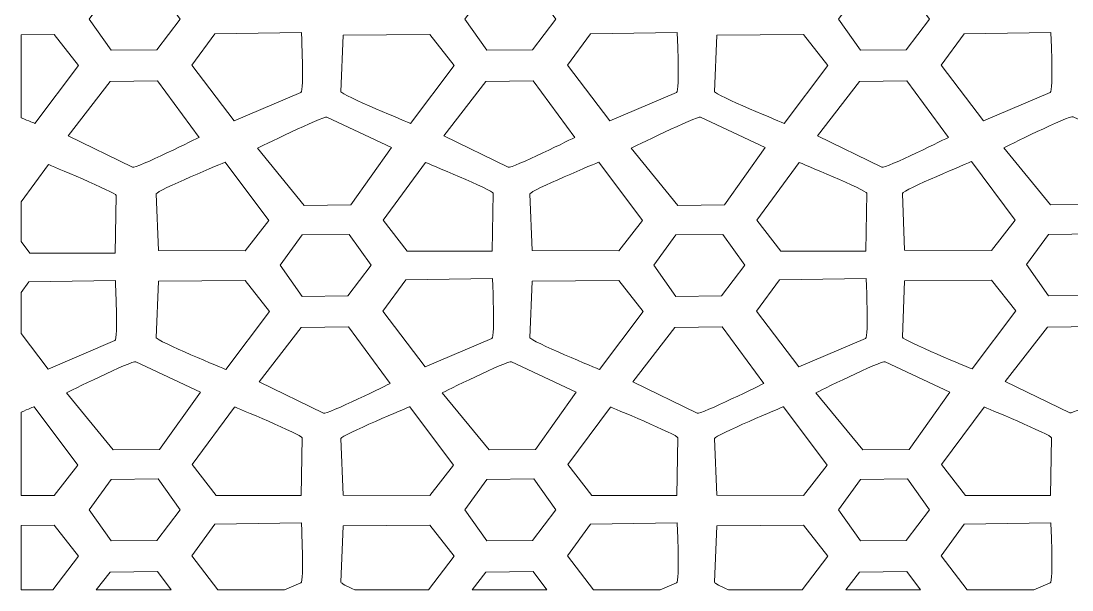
# Model space of a CAD drawing. Header units: millimetres. Extents: x -1200 to 1200, y -590 to 590.
# Drawn here: x -1200 to -108, y -590 to 1 of the extents above; entities that cross this region are included whole.
import ezdxf

# ---------------------------------------------------------------- set-up
doc = ezdxf.new("R2010")
doc.units = ezdxf.units.MM
doc.header["$MEASUREMENT"] = 0
doc.layers.add('Layer 1', color=7, linetype='Continuous')

msp = doc.modelspace()

# ---------------------------------------------------------------- linework, layer by layer
at = {"layer": 'Layer 1', "color": 250, "lineweight": 20}
for points, knots in [([(-1106.3923, -29.1985), (-1106.3923, -29.1985), (-1129.376, 3.2287), (-1129.376, 3.2287), (-1129.376, 3.2287), (-1106.3923, 34.6266), (-1106.3923, 34.6266), (-1106.3923, 34.6266), (-1057.7208, 35.1413), (-1057.7208, 35.1413), (-1057.7208, 35.1413), (-1034.7371, 3.2287), (-1034.7371, 3.2287), (-1034.7371, 3.2287), (-1059.0728, -28.6838), (-1059.0728, -28.6838), (-1059.0728, -28.6838), (-1106.3923, -29.1985), (-1106.3923, -29.1985)], [0, 0, 0, 0, 0.166666667, 0.166666667, 0.166666667, 0.333333333, 0.333333333, 0.333333333, 0.5, 0.5, 0.5, 0.666666667, 0.666666667, 0.666666667, 0.833333333, 0.833333333, 0.833333333, 1, 1, 1, 1]), ([(-716.068, -29.1985), (-716.068, -29.1985), (-739.0518, 3.2287), (-739.0518, 3.2287), (-739.0518, 3.2287), (-716.068, 34.6266), (-716.068, 34.6266), (-716.068, 34.6266), (-667.3966, 35.1413), (-667.3966, 35.1413), (-667.3966, 35.1413), (-644.4128, 3.2287), (-644.4128, 3.2287), (-644.4128, 3.2287), (-668.7485, -28.6838), (-668.7485, -28.6838), (-668.7485, -28.6838), (-716.068, -29.1985), (-716.068, -29.1985)], [0, 0, 0, 0, 0.166666667, 0.166666667, 0.166666667, 0.333333333, 0.333333333, 0.333333333, 0.5, 0.5, 0.5, 0.666666667, 0.666666667, 0.666666667, 0.833333333, 0.833333333, 0.833333333, 1, 1, 1, 1]), ([(-327.9243, -29.1985), (-327.9243, -29.1985), (-350.908, 3.2287), (-350.908, 3.2287), (-350.908, 3.2287), (-327.9243, 34.6266), (-327.9243, 34.6266), (-327.9243, 34.6266), (-279.2528, 35.1413), (-279.2528, 35.1413), (-279.2528, 35.1413), (-256.2691, 3.2287), (-256.2691, 3.2287), (-256.2691, 3.2287), (-280.6048, -28.6838), (-280.6048, -28.6838), (-280.6048, -28.6838), (-327.9243, -29.1985), (-327.9243, -29.1985)], [0, 0, 0, 0, 0.166666667, 0.166666667, 0.166666667, 0.333333333, 0.333333333, 0.333333333, 0.5, 0.5, 0.5, 0.666666667, 0.666666667, 0.666666667, 0.833333333, 0.833333333, 0.833333333, 1, 1, 1, 1]), ([(-909.3769, -72.9042), (-909.3769, -72.9042), (-978.588, -102.5645), (-978.588, -102.5645), (-978.588, -102.5645), (-1022.7481, -44.6301), (-1022.7481, -44.6301), (-1022.7481, -44.6301), (-998.838, -11.9577), (-998.838, -11.9577), (-998.838, -11.9577), (-908.7486, -10.5742), (-908.7486, -10.5742), (-908.7486, -10.5742), (-905.8205, -71.3791), (-909.3769, -72.9042)], [0, 0, 0, 0, 0.2, 0.2, 0.2, 0.4, 0.4, 0.4, 0.6, 0.6, 0.6, 0.8, 0.8, 0.8, 1, 1, 1, 1]), ([(-519.0525, -72.9042), (-519.0525, -72.9042), (-588.2637, -102.5645), (-588.2637, -102.5645), (-588.2637, -102.5645), (-632.4238, -44.6301), (-632.4238, -44.6301), (-632.4238, -44.6301), (-608.5137, -11.9577), (-608.5137, -11.9577), (-608.5137, -11.9577), (-518.4242, -10.5742), (-518.4242, -10.5742), (-518.4242, -10.5742), (-515.4962, -71.3791), (-519.0525, -72.9042)], [0, 0, 0, 0, 0.2, 0.2, 0.2, 0.4, 0.4, 0.4, 0.6, 0.6, 0.6, 0.8, 0.8, 0.8, 1, 1, 1, 1]), ([(-130.9089, -72.9042), (-130.9089, -72.9042), (-200.12, -102.5645), (-200.12, -102.5645), (-200.12, -102.5645), (-244.2801, -44.6301), (-244.2801, -44.6301), (-244.2801, -44.6301), (-220.37, -11.9577), (-220.37, -11.9577), (-220.37, -11.9577), (-130.2806, -10.5742), (-130.2806, -10.5742), (-130.2806, -10.5742), (-127.3525, -71.3791), (-130.9089, -72.9042)], [0, 0, 0, 0, 0.2, 0.2, 0.2, 0.4, 0.4, 0.4, 0.6, 0.6, 0.6, 0.8, 0.8, 0.8, 1, 1, 1, 1]), ([(-1200.05, -99.2275), (-1200.05, -99.2275), (-1200.05, -13.0916), (-1200.05, -13.0916), (-1200.05, -13.0916), (-1165.5876, -12.8419), (-1165.5876, -12.8419), (-1165.5876, -12.8419), (-1140.2754, -44.9324), (-1140.2754, -44.9324), (-1140.2754, -44.9324), (-1185.8006, -105.1862), (-1185.8006, -105.1862), (-1185.8006, -105.1862), (-1191.6663, -102.7642), (-1200.05, -99.2275)], [0, 0, 0, 0, 0.2, 0.2, 0.2, 0.4, 0.4, 0.4, 0.6, 0.6, 0.6, 0.8, 0.8, 0.8, 1, 1, 1, 1]), ([(-867.6656, -72.2061), (-867.6656, -72.2061), (-865.4541, -13.4964), (-865.4541, -13.4964), (-865.4541, -13.4964), (-775.2633, -12.8419), (-775.2633, -12.8419), (-775.2633, -12.8419), (-749.9511, -44.9324), (-749.9511, -44.9324), (-749.9511, -44.9324), (-795.4763, -105.1862), (-795.4763, -105.1862), (-795.4763, -105.1862), (-867.7813, -75.3144), (-867.6656, -72.2061)], [0, 0, 0, 0, 0.2, 0.2, 0.2, 0.4, 0.4, 0.4, 0.6, 0.6, 0.6, 0.8, 0.8, 0.8, 1, 1, 1, 1]), ([(-479.5219, -72.2061), (-479.5219, -72.2061), (-477.3103, -13.4964), (-477.3103, -13.4964), (-477.3103, -13.4964), (-387.1196, -12.8419), (-387.1196, -12.8419), (-387.1196, -12.8419), (-361.8074, -44.9324), (-361.8074, -44.9324), (-361.8074, -44.9324), (-407.3326, -105.1862), (-407.3326, -105.1862), (-407.3326, -105.1862), (-479.6376, -75.3144), (-479.5219, -72.2061)], [0, 0, 0, 0, 0.2, 0.2, 0.2, 0.4, 0.4, 0.4, 0.6, 0.6, 0.6, 0.8, 0.8, 0.8, 1, 1, 1, 1]), ([(-1084.3099, -150.6948), (-1084.3099, -150.6948), (-1151.2165, -118.1141), (-1151.2165, -118.1141), (-1151.2165, -118.1141), (-1107.5071, -61.7238), (-1107.5071, -61.7238), (-1107.5071, -61.7238), (-1058.3945, -60.8987), (-1058.3945, -60.8987), (-1058.3945, -60.8987), (-1015.1345, -119.7699), (-1015.1345, -119.7699), (-1015.1345, -119.7699), (-1080.8691, -152.3697), (-1084.3099, -150.6948)], [0, 0, 0, 0, 0.2, 0.2, 0.2, 0.4, 0.4, 0.4, 0.6, 0.6, 0.6, 0.8, 0.8, 0.8, 1, 1, 1, 1]), ([(-693.9856, -150.6948), (-693.9856, -150.6948), (-760.8921, -118.1141), (-760.8921, -118.1141), (-760.8921, -118.1141), (-717.1828, -61.7238), (-717.1828, -61.7238), (-717.1828, -61.7238), (-668.0701, -60.8987), (-668.0701, -60.8987), (-668.0701, -60.8987), (-624.8102, -119.7699), (-624.8102, -119.7699), (-624.8102, -119.7699), (-690.5448, -152.3697), (-693.9856, -150.6948)], [0, 0, 0, 0, 0.2, 0.2, 0.2, 0.4, 0.4, 0.4, 0.6, 0.6, 0.6, 0.8, 0.8, 0.8, 1, 1, 1, 1]), ([(-305.8419, -150.6948), (-305.8419, -150.6948), (-372.7485, -118.1141), (-372.7485, -118.1141), (-372.7485, -118.1141), (-329.0391, -61.7238), (-329.0391, -61.7238), (-329.0391, -61.7238), (-279.9265, -60.8987), (-279.9265, -60.8987), (-279.9265, -60.8987), (-236.6665, -119.7699), (-236.6665, -119.7699), (-236.6665, -119.7699), (-302.4011, -152.3697), (-305.8419, -150.6948)], [0, 0, 0, 0, 0.2, 0.2, 0.2, 0.4, 0.4, 0.4, 0.6, 0.6, 0.6, 0.8, 0.8, 0.8, 1, 1, 1, 1]), ([(-882.4028, -98.7445), (-882.4028, -98.7445), (-815.2482, -130.2658), (-815.2482, -130.2658), (-815.2482, -130.2658), (-857.5949, -189.8715), (-857.5949, -189.8715), (-857.5949, -189.8715), (-905.7871, -190.379), (-905.7871, -190.379), (-905.7871, -190.379), (-954.4537, -131.0384), (-954.4537, -131.0384), (-954.4537, -131.0384), (-885.8793, -97.1141), (-882.4028, -98.7445)], [0, 0, 0, 0, 0.2, 0.2, 0.2, 0.4, 0.4, 0.4, 0.6, 0.6, 0.6, 0.8, 0.8, 0.8, 1, 1, 1, 1]), ([(-494.259, -98.7445), (-494.259, -98.7445), (-427.1045, -130.2658), (-427.1045, -130.2658), (-427.1045, -130.2658), (-469.4511, -189.8715), (-469.4511, -189.8715), (-469.4511, -189.8715), (-517.6433, -190.379), (-517.6433, -190.379), (-517.6433, -190.379), (-566.31, -131.0384), (-566.31, -131.0384), (-566.31, -131.0384), (-497.7355, -97.1141), (-494.259, -98.7445)], [0, 0, 0, 0, 0.2, 0.2, 0.2, 0.4, 0.4, 0.4, 0.6, 0.6, 0.6, 0.8, 0.8, 0.8, 1, 1, 1, 1]), ([(-107.1991, -98.2044), (-107.1991, -98.2044), (-40.0445, -129.7257), (-40.0445, -129.7257), (-40.0445, -129.7257), (-82.3912, -189.3314), (-82.3912, -189.3314), (-82.3912, -189.3314), (-130.5834, -189.8388), (-130.5834, -189.8388), (-130.5834, -189.8388), (-179.25, -130.4982), (-179.25, -130.4982), (-179.25, -130.4982), (-110.6756, -96.574), (-107.1991, -98.2044)], [0, 0, 0, 0, 0.2, 0.2, 0.2, 0.4, 0.4, 0.4, 0.6, 0.6, 0.6, 0.8, 0.8, 0.8, 1, 1, 1, 1]), ([(-1200.05, -228.0188), (-1200.05, -228.0188), (-1200.05, -186.8331), (-1200.05, -186.8331), (-1200.05, -186.8331), (-1171.408, -148.0458), (-1171.408, -148.0458), (-1171.408, -148.0458), (-1101.1358, -176.9872), (-1101.1978, -180.0955), (-1101.1978, -180.0955), (-1102.4222, -240.1124), (-1102.4222, -240.1124), (-1102.4222, -240.1124), (-1190.7376, -240.1205), (-1190.7376, -240.1205), (-1190.7376, -240.1205), (-1200.05, -228.0188), (-1200.05, -228.0188)], [0, 0, 0, 0, 0.166666667, 0.166666667, 0.166666667, 0.333333333, 0.333333333, 0.333333333, 0.5, 0.5, 0.5, 0.666666667, 0.666666667, 0.666666667, 0.833333333, 0.833333333, 0.833333333, 1, 1, 1, 1]), ([(-1059.5569, -178.3907), (-1059.5569, -178.3907), (-1057.3453, -237.3799), (-1057.3453, -237.3799), (-1057.3453, -237.3799), (-967.1546, -237.7548), (-967.1546, -237.7548), (-967.1546, -237.7548), (-942.5184, -206.1791), (-942.5184, -206.1791), (-942.5184, -206.1791), (-988.0435, -145.4106), (-988.0435, -145.4106), (-988.0435, -145.4106), (-1059.6725, -175.2833), (-1059.5569, -178.3907)], [0, 0, 0, 0, 0.2, 0.2, 0.2, 0.4, 0.4, 0.4, 0.6, 0.6, 0.6, 0.8, 0.8, 0.8, 1, 1, 1, 1]), ([(-709.5239, -177.806), (-709.5239, -177.806), (-710.7483, -237.823), (-710.7483, -237.823), (-710.7483, -237.823), (-799.0637, -237.8311), (-799.0637, -237.8311), (-799.0637, -237.8311), (-823.8966, -205.5609), (-823.8966, -205.5609), (-823.8966, -205.5609), (-779.7341, -145.7564), (-779.7341, -145.7564), (-779.7341, -145.7564), (-709.4619, -174.6977), (-709.5239, -177.806)], [0, 0, 0, 0, 0.2, 0.2, 0.2, 0.4, 0.4, 0.4, 0.6, 0.6, 0.6, 0.8, 0.8, 0.8, 1, 1, 1, 1]), ([(-671.4132, -178.3907), (-671.4132, -178.3907), (-669.2016, -237.3799), (-669.2016, -237.3799), (-669.2016, -237.3799), (-579.0108, -237.7548), (-579.0108, -237.7548), (-579.0108, -237.7548), (-554.3746, -206.1791), (-554.3746, -206.1791), (-554.3746, -206.1791), (-599.8999, -145.4106), (-599.8999, -145.4106), (-599.8999, -145.4106), (-671.5288, -175.2833), (-671.4132, -178.3907)], [0, 0, 0, 0, 0.2, 0.2, 0.2, 0.4, 0.4, 0.4, 0.6, 0.6, 0.6, 0.8, 0.8, 0.8, 1, 1, 1, 1]), ([(-321.3802, -177.806), (-321.3802, -177.806), (-322.6046, -237.823), (-322.6046, -237.823), (-322.6046, -237.823), (-410.92, -237.8311), (-410.92, -237.8311), (-410.92, -237.8311), (-435.7529, -205.5609), (-435.7529, -205.5609), (-435.7529, -205.5609), (-391.5904, -145.7564), (-391.5904, -145.7564), (-391.5904, -145.7564), (-321.3182, -174.6977), (-321.3802, -177.806)], [0, 0, 0, 0, 0.2, 0.2, 0.2, 0.4, 0.4, 0.4, 0.6, 0.6, 0.6, 0.8, 0.8, 0.8, 1, 1, 1, 1]), ([(-284.3532, -177.8505), (-284.3532, -177.8505), (-282.1416, -236.8398), (-282.1416, -236.8398), (-282.1416, -236.8398), (-191.9509, -237.2147), (-191.9509, -237.2147), (-191.9509, -237.2147), (-167.3147, -205.6389), (-167.3147, -205.6389), (-167.3147, -205.6389), (-212.8399, -144.8704), (-212.8399, -144.8704), (-212.8399, -144.8704), (-284.4688, -174.7432), (-284.3532, -177.8505)], [0, 0, 0, 0, 0.2, 0.2, 0.2, 0.4, 0.4, 0.4, 0.6, 0.6, 0.6, 0.8, 0.8, 0.8, 1, 1, 1, 1]), ([(-907.9593, -284.8929), (-907.9593, -284.8929), (-930.9431, -252.4657), (-930.9431, -252.4657), (-930.9431, -252.4657), (-907.9593, -221.0678), (-907.9593, -221.0678), (-907.9593, -221.0678), (-859.2878, -220.5531), (-859.2878, -220.5531), (-859.2878, -220.5531), (-836.3041, -252.4657), (-836.3041, -252.4657), (-836.3041, -252.4657), (-860.6398, -284.3782), (-860.6398, -284.3782), (-860.6398, -284.3782), (-907.9593, -284.8929), (-907.9593, -284.8929)], [0, 0, 0, 0, 0.166666667, 0.166666667, 0.166666667, 0.333333333, 0.333333333, 0.333333333, 0.5, 0.5, 0.5, 0.666666667, 0.666666667, 0.666666667, 0.833333333, 0.833333333, 0.833333333, 1, 1, 1, 1]), ([(-519.8156, -284.8929), (-519.8156, -284.8929), (-542.7994, -252.4657), (-542.7994, -252.4657), (-542.7994, -252.4657), (-519.8156, -221.0678), (-519.8156, -221.0678), (-519.8156, -221.0678), (-471.1441, -220.5531), (-471.1441, -220.5531), (-471.1441, -220.5531), (-448.1604, -252.4657), (-448.1604, -252.4657), (-448.1604, -252.4657), (-472.4961, -284.3782), (-472.4961, -284.3782), (-472.4961, -284.3782), (-519.8156, -284.8929), (-519.8156, -284.8929)], [0, 0, 0, 0, 0.166666667, 0.166666667, 0.166666667, 0.333333333, 0.333333333, 0.333333333, 0.5, 0.5, 0.5, 0.666666667, 0.666666667, 0.666666667, 0.833333333, 0.833333333, 0.833333333, 1, 1, 1, 1]), ([(-132.7556, -284.3528), (-132.7556, -284.3528), (-155.7394, -251.9255), (-155.7394, -251.9255), (-155.7394, -251.9255), (-132.7556, -220.5277), (-132.7556, -220.5277), (-132.7556, -220.5277), (-84.0842, -220.0129), (-84.0842, -220.0129), (-84.0842, -220.0129), (-61.1004, -251.9255), (-61.1004, -251.9255), (-61.1004, -251.9255), (-85.4362, -283.838), (-85.4362, -283.838), (-85.4362, -283.838), (-132.7556, -284.3528), (-132.7556, -284.3528)], [0, 0, 0, 0, 0.166666667, 0.166666667, 0.166666667, 0.333333333, 0.333333333, 0.333333333, 0.5, 0.5, 0.5, 0.666666667, 0.666666667, 0.666666667, 0.833333333, 0.833333333, 0.833333333, 1, 1, 1, 1]), ([(-1200.05, -323.524), (-1200.05, -323.524), (-1200.05, -280.8342), (-1200.05, -280.8342), (-1200.05, -280.8342), (-1192.0789, -269.9416), (-1192.0789, -269.9416), (-1192.0789, -269.9416), (-1101.9894, -268.5581), (-1101.9894, -268.5581), (-1101.9894, -268.5581), (-1099.0613, -329.363), (-1102.6177, -330.8881), (-1102.6177, -330.8881), (-1171.8288, -360.5484), (-1171.8288, -360.5484), (-1171.8288, -360.5484), (-1200.05, -323.524), (-1200.05, -323.524)], [0, 0, 0, 0, 0.166666667, 0.166666667, 0.166666667, 0.333333333, 0.333333333, 0.333333333, 0.5, 0.5, 0.5, 0.666666667, 0.666666667, 0.666666667, 0.833333333, 0.833333333, 0.833333333, 1, 1, 1, 1]), ([(-1059.5569, -327.9005), (-1059.5569, -327.9005), (-1057.3453, -269.1908), (-1057.3453, -269.1908), (-1057.3453, -269.1908), (-967.1546, -268.5363), (-967.1546, -268.5363), (-967.1546, -268.5363), (-941.8424, -300.6268), (-941.8424, -300.6268), (-941.8424, -300.6268), (-987.3675, -360.8806), (-987.3675, -360.8806), (-987.3675, -360.8806), (-1059.6725, -331.0088), (-1059.5569, -327.9005)], [0, 0, 0, 0, 0.2, 0.2, 0.2, 0.4, 0.4, 0.4, 0.6, 0.6, 0.6, 0.8, 0.8, 0.8, 1, 1, 1, 1]), ([(-710.9439, -328.5986), (-710.9439, -328.5986), (-780.155, -358.2589), (-780.155, -358.2589), (-780.155, -358.2589), (-824.3151, -300.3245), (-824.3151, -300.3245), (-824.3151, -300.3245), (-800.405, -267.6521), (-800.405, -267.6521), (-800.405, -267.6521), (-710.3156, -266.2686), (-710.3156, -266.2686), (-710.3156, -266.2686), (-707.3874, -327.0735), (-710.9439, -328.5986)], [0, 0, 0, 0, 0.2, 0.2, 0.2, 0.4, 0.4, 0.4, 0.6, 0.6, 0.6, 0.8, 0.8, 0.8, 1, 1, 1, 1]), ([(-671.4132, -327.9005), (-671.4132, -327.9005), (-669.2016, -269.1908), (-669.2016, -269.1908), (-669.2016, -269.1908), (-579.0108, -268.5363), (-579.0108, -268.5363), (-579.0108, -268.5363), (-553.6987, -300.6268), (-553.6987, -300.6268), (-553.6987, -300.6268), (-599.2238, -360.8806), (-599.2238, -360.8806), (-599.2238, -360.8806), (-671.5288, -331.0088), (-671.4132, -327.9005)], [0, 0, 0, 0, 0.2, 0.2, 0.2, 0.4, 0.4, 0.4, 0.6, 0.6, 0.6, 0.8, 0.8, 0.8, 1, 1, 1, 1]), ([(-322.8001, -328.5986), (-322.8001, -328.5986), (-392.0113, -358.2589), (-392.0113, -358.2589), (-392.0113, -358.2589), (-436.1714, -300.3245), (-436.1714, -300.3245), (-436.1714, -300.3245), (-412.2612, -267.6521), (-412.2612, -267.6521), (-412.2612, -267.6521), (-322.1718, -266.2686), (-322.1718, -266.2686), (-322.1718, -266.2686), (-319.2437, -327.0735), (-322.8001, -328.5986)], [0, 0, 0, 0, 0.2, 0.2, 0.2, 0.4, 0.4, 0.4, 0.6, 0.6, 0.6, 0.8, 0.8, 0.8, 1, 1, 1, 1]), ([(-284.3532, -327.3604), (-284.3532, -327.3604), (-282.1416, -268.6507), (-282.1416, -268.6507), (-282.1416, -268.6507), (-191.9509, -267.9961), (-191.9509, -267.9961), (-191.9509, -267.9961), (-166.6387, -300.0866), (-166.6387, -300.0866), (-166.6387, -300.0866), (-212.1639, -360.3405), (-212.1639, -360.3405), (-212.1639, -360.3405), (-284.4688, -330.4687), (-284.3532, -327.3604)], [0, 0, 0, 0, 0.2, 0.2, 0.2, 0.4, 0.4, 0.4, 0.6, 0.6, 0.6, 0.8, 0.8, 0.8, 1, 1, 1, 1]), ([(-885.8769, -406.3892), (-885.8769, -406.3892), (-952.7835, -373.8085), (-952.7835, -373.8085), (-952.7835, -373.8085), (-909.074, -317.4182), (-909.074, -317.4182), (-909.074, -317.4182), (-859.9615, -316.593), (-859.9615, -316.593), (-859.9615, -316.593), (-816.7015, -375.4643), (-816.7015, -375.4643), (-816.7015, -375.4643), (-882.4361, -408.0641), (-885.8769, -406.3892)], [0, 0, 0, 0, 0.2, 0.2, 0.2, 0.4, 0.4, 0.4, 0.6, 0.6, 0.6, 0.8, 0.8, 0.8, 1, 1, 1, 1]), ([(-497.7331, -406.3892), (-497.7331, -406.3892), (-564.6397, -373.8085), (-564.6397, -373.8085), (-564.6397, -373.8085), (-520.9303, -317.4182), (-520.9303, -317.4182), (-520.9303, -317.4182), (-471.8177, -316.593), (-471.8177, -316.593), (-471.8177, -316.593), (-428.5578, -375.4643), (-428.5578, -375.4643), (-428.5578, -375.4643), (-494.2924, -408.0641), (-497.7331, -406.3892)], [0, 0, 0, 0, 0.2, 0.2, 0.2, 0.4, 0.4, 0.4, 0.6, 0.6, 0.6, 0.8, 0.8, 0.8, 1, 1, 1, 1]), ([(-110.6732, -405.849), (-110.6732, -405.849), (-177.5798, -373.2683), (-177.5798, -373.2683), (-177.5798, -373.2683), (-133.8703, -316.8781), (-133.8703, -316.8781), (-133.8703, -316.8781), (-84.7578, -316.0529), (-84.7578, -316.0529), (-84.7578, -316.0529), (-41.4978, -374.9241), (-41.4978, -374.9241), (-41.4978, -374.9241), (-107.2324, -407.5239), (-110.6732, -405.849)], [0, 0, 0, 0, 0.2, 0.2, 0.2, 0.4, 0.4, 0.4, 0.6, 0.6, 0.6, 0.8, 0.8, 0.8, 1, 1, 1, 1]), ([(-1080.8358, -352.8675), (-1080.8358, -352.8675), (-1013.6812, -384.3888), (-1013.6812, -384.3888), (-1013.6812, -384.3888), (-1056.0279, -443.9945), (-1056.0279, -443.9945), (-1056.0279, -443.9945), (-1104.2201, -444.502), (-1104.2201, -444.502), (-1104.2201, -444.502), (-1152.8868, -385.1614), (-1152.8868, -385.1614), (-1152.8868, -385.1614), (-1084.3123, -351.2371), (-1080.8358, -352.8675)], [0, 0, 0, 0, 0.2, 0.2, 0.2, 0.4, 0.4, 0.4, 0.6, 0.6, 0.6, 0.8, 0.8, 0.8, 1, 1, 1, 1]), ([(-690.5114, -352.8675), (-690.5114, -352.8675), (-623.3569, -384.3888), (-623.3569, -384.3888), (-623.3569, -384.3888), (-665.7036, -443.9945), (-665.7036, -443.9945), (-665.7036, -443.9945), (-713.8958, -444.502), (-713.8958, -444.502), (-713.8958, -444.502), (-762.5625, -385.1614), (-762.5625, -385.1614), (-762.5625, -385.1614), (-693.988, -351.2371), (-690.5114, -352.8675)], [0, 0, 0, 0, 0.2, 0.2, 0.2, 0.4, 0.4, 0.4, 0.6, 0.6, 0.6, 0.8, 0.8, 0.8, 1, 1, 1, 1]), ([(-302.3678, -352.8675), (-302.3678, -352.8675), (-235.2132, -384.3888), (-235.2132, -384.3888), (-235.2132, -384.3888), (-277.5599, -443.9945), (-277.5599, -443.9945), (-277.5599, -443.9945), (-325.7521, -444.502), (-325.7521, -444.502), (-325.7521, -444.502), (-374.4188, -385.1614), (-374.4188, -385.1614), (-374.4188, -385.1614), (-305.8443, -351.2371), (-302.3678, -352.8675)], [0, 0, 0, 0, 0.2, 0.2, 0.2, 0.4, 0.4, 0.4, 0.6, 0.6, 0.6, 0.8, 0.8, 0.8, 1, 1, 1, 1]), ([(-1200.05, -491.7344), (-1200.05, -491.7344), (-1200.05, -405.2653), (-1200.05, -405.2653), (-1192.0348, -401.8538), (-1186.4765, -399.5335), (-1186.4765, -399.5335), (-1186.4765, -399.5335), (-1140.9514, -460.3021), (-1140.9514, -460.3021), (-1140.9514, -460.3021), (-1165.5876, -491.8778), (-1165.5876, -491.8778), (-1165.5876, -491.8778), (-1200.05, -491.7344), (-1200.05, -491.7344)], [0, 0, 0, 0, 0.2, 0.2, 0.2, 0.4, 0.4, 0.4, 0.6, 0.6, 0.6, 0.8, 0.8, 0.8, 1, 1, 1, 1]), ([(-907.9569, -431.929), (-907.9569, -431.929), (-909.1814, -491.9459), (-909.1814, -491.9459), (-909.1814, -491.9459), (-997.4967, -491.9541), (-997.4967, -491.9541), (-997.4967, -491.9541), (-1022.3296, -459.6839), (-1022.3296, -459.6839), (-1022.3296, -459.6839), (-978.1672, -399.8794), (-978.1672, -399.8794), (-978.1672, -399.8794), (-907.8949, -428.8207), (-907.9569, -431.929)], [0, 0, 0, 0, 0.2, 0.2, 0.2, 0.4, 0.4, 0.4, 0.6, 0.6, 0.6, 0.8, 0.8, 0.8, 1, 1, 1, 1]), ([(-867.6656, -432.5137), (-867.6656, -432.5137), (-865.4541, -491.5029), (-865.4541, -491.5029), (-865.4541, -491.5029), (-775.2633, -491.8778), (-775.2633, -491.8778), (-775.2633, -491.8778), (-750.6271, -460.3021), (-750.6271, -460.3021), (-750.6271, -460.3021), (-796.1523, -399.5335), (-796.1523, -399.5335), (-796.1523, -399.5335), (-867.7813, -429.4062), (-867.6656, -432.5137)], [0, 0, 0, 0, 0.2, 0.2, 0.2, 0.4, 0.4, 0.4, 0.6, 0.6, 0.6, 0.8, 0.8, 0.8, 1, 1, 1, 1]), ([(-517.6326, -431.929), (-517.6326, -431.929), (-518.857, -491.9459), (-518.857, -491.9459), (-518.857, -491.9459), (-607.1724, -491.9541), (-607.1724, -491.9541), (-607.1724, -491.9541), (-632.0053, -459.6839), (-632.0053, -459.6839), (-632.0053, -459.6839), (-587.8429, -399.8794), (-587.8429, -399.8794), (-587.8429, -399.8794), (-517.5707, -428.8207), (-517.6326, -431.929)], [0, 0, 0, 0, 0.2, 0.2, 0.2, 0.4, 0.4, 0.4, 0.6, 0.6, 0.6, 0.8, 0.8, 0.8, 1, 1, 1, 1]), ([(-479.5219, -432.5137), (-479.5219, -432.5137), (-477.3103, -491.5029), (-477.3103, -491.5029), (-477.3103, -491.5029), (-387.1196, -491.8778), (-387.1196, -491.8778), (-387.1196, -491.8778), (-362.4834, -460.3021), (-362.4834, -460.3021), (-362.4834, -460.3021), (-408.0086, -399.5335), (-408.0086, -399.5335), (-408.0086, -399.5335), (-479.6376, -429.4062), (-479.5219, -432.5137)], [0, 0, 0, 0, 0.2, 0.2, 0.2, 0.4, 0.4, 0.4, 0.6, 0.6, 0.6, 0.8, 0.8, 0.8, 1, 1, 1, 1]), ([(-129.4889, -431.929), (-129.4889, -431.929), (-130.7134, -491.9459), (-130.7134, -491.9459), (-130.7134, -491.9459), (-219.0288, -491.9541), (-219.0288, -491.9541), (-219.0288, -491.9541), (-243.8616, -459.6839), (-243.8616, -459.6839), (-243.8616, -459.6839), (-199.6992, -399.8794), (-199.6992, -399.8794), (-199.6992, -399.8794), (-129.4269, -428.8207), (-129.4889, -431.929)], [0, 0, 0, 0, 0.2, 0.2, 0.2, 0.4, 0.4, 0.4, 0.6, 0.6, 0.6, 0.8, 0.8, 0.8, 1, 1, 1, 1]), ([(-1106.3923, -539.0159), (-1106.3923, -539.0159), (-1129.376, -506.5886), (-1129.376, -506.5886), (-1129.376, -506.5886), (-1106.3923, -475.1908), (-1106.3923, -475.1908), (-1106.3923, -475.1908), (-1057.7208, -474.6761), (-1057.7208, -474.6761), (-1057.7208, -474.6761), (-1034.7371, -506.5886), (-1034.7371, -506.5886), (-1034.7371, -506.5886), (-1059.0728, -538.5012), (-1059.0728, -538.5012), (-1059.0728, -538.5012), (-1106.3923, -539.0159), (-1106.3923, -539.0159)], [0, 0, 0, 0, 0.166666667, 0.166666667, 0.166666667, 0.333333333, 0.333333333, 0.333333333, 0.5, 0.5, 0.5, 0.666666667, 0.666666667, 0.666666667, 0.833333333, 0.833333333, 0.833333333, 1, 1, 1, 1]), ([(-716.068, -539.0159), (-716.068, -539.0159), (-739.0518, -506.5886), (-739.0518, -506.5886), (-739.0518, -506.5886), (-716.068, -475.1908), (-716.068, -475.1908), (-716.068, -475.1908), (-667.3966, -474.6761), (-667.3966, -474.6761), (-667.3966, -474.6761), (-644.4128, -506.5886), (-644.4128, -506.5886), (-644.4128, -506.5886), (-668.7485, -538.5012), (-668.7485, -538.5012), (-668.7485, -538.5012), (-716.068, -539.0159), (-716.068, -539.0159)], [0, 0, 0, 0, 0.166666667, 0.166666667, 0.166666667, 0.333333333, 0.333333333, 0.333333333, 0.5, 0.5, 0.5, 0.666666667, 0.666666667, 0.666666667, 0.833333333, 0.833333333, 0.833333333, 1, 1, 1, 1]), ([(-327.9243, -539.0159), (-327.9243, -539.0159), (-350.908, -506.5886), (-350.908, -506.5886), (-350.908, -506.5886), (-327.9243, -475.1908), (-327.9243, -475.1908), (-327.9243, -475.1908), (-279.2528, -474.6761), (-279.2528, -474.6761), (-279.2528, -474.6761), (-256.2691, -506.5886), (-256.2691, -506.5886), (-256.2691, -506.5886), (-280.6048, -538.5012), (-280.6048, -538.5012), (-280.6048, -538.5012), (-327.9243, -539.0159), (-327.9243, -539.0159)], [0, 0, 0, 0, 0.166666667, 0.166666667, 0.166666667, 0.333333333, 0.333333333, 0.333333333, 0.5, 0.5, 0.5, 0.666666667, 0.666666667, 0.666666667, 0.833333333, 0.833333333, 0.833333333, 1, 1, 1, 1]), ([(-1200.05, -590.0266), (-1200.05, -590.0266), (-1200.05, -522.9089), (-1200.05, -522.9089), (-1200.05, -522.9089), (-1165.5876, -522.6593), (-1165.5876, -522.6593), (-1165.5876, -522.6593), (-1140.2754, -554.7498), (-1140.2754, -554.7498), (-1140.2754, -554.7498), (-1166.9288, -590.0266), (-1166.9288, -590.0266), (-1166.9288, -590.0266), (-1200.05, -590.0266), (-1200.05, -590.0266)], [0, 0, 0, 0, 0.2, 0.2, 0.2, 0.4, 0.4, 0.4, 0.6, 0.6, 0.6, 0.8, 0.8, 0.8, 1, 1, 1, 1]), ([(-926.4234, -590.0266), (-926.4234, -590.0266), (-995.6285, -590.0266), (-995.6285, -590.0266), (-995.6285, -590.0266), (-1022.7481, -554.4475), (-1022.7481, -554.4475), (-1022.7481, -554.4475), (-998.838, -521.7751), (-998.838, -521.7751), (-998.838, -521.7751), (-908.7486, -520.3916), (-908.7486, -520.3916), (-908.7486, -520.3916), (-905.8205, -581.1965), (-909.3769, -582.7216), (-909.3769, -582.7216), (-926.4234, -590.0266), (-926.4234, -590.0266)], [0, 0, 0, 0, 0.166666667, 0.166666667, 0.166666667, 0.333333333, 0.333333333, 0.333333333, 0.5, 0.5, 0.5, 0.666666667, 0.666666667, 0.666666667, 0.833333333, 0.833333333, 0.833333333, 1, 1, 1, 1]), ([(-776.6045, -590.0266), (-776.6045, -590.0266), (-853.18, -590.0266), (-853.18, -590.0266), (-861.714, -586.0405), (-867.699, -582.9195), (-867.6656, -582.0235), (-867.6656, -582.0235), (-865.4541, -523.3138), (-865.4541, -523.3138), (-865.4541, -523.3138), (-775.2633, -522.6593), (-775.2633, -522.6593), (-775.2633, -522.6593), (-749.9511, -554.7498), (-749.9511, -554.7498), (-749.9511, -554.7498), (-776.6045, -590.0266), (-776.6045, -590.0266)], [0, 0, 0, 0, 0.166666667, 0.166666667, 0.166666667, 0.333333333, 0.333333333, 0.333333333, 0.5, 0.5, 0.5, 0.666666667, 0.666666667, 0.666666667, 0.833333333, 0.833333333, 0.833333333, 1, 1, 1, 1]), ([(-536.099, -590.0266), (-536.099, -590.0266), (-605.3042, -590.0266), (-605.3042, -590.0266), (-605.3042, -590.0266), (-632.4238, -554.4475), (-632.4238, -554.4475), (-632.4238, -554.4475), (-608.5137, -521.7751), (-608.5137, -521.7751), (-608.5137, -521.7751), (-518.4242, -520.3916), (-518.4242, -520.3916), (-518.4242, -520.3916), (-515.4962, -581.1965), (-519.0525, -582.7216), (-519.0525, -582.7216), (-536.099, -590.0266), (-536.099, -590.0266)], [0, 0, 0, 0, 0.166666667, 0.166666667, 0.166666667, 0.333333333, 0.333333333, 0.333333333, 0.5, 0.5, 0.5, 0.666666667, 0.666666667, 0.666666667, 0.833333333, 0.833333333, 0.833333333, 1, 1, 1, 1]), ([(-388.4609, -590.0266), (-388.4609, -590.0266), (-465.0363, -590.0266), (-465.0363, -590.0266), (-473.5703, -586.0405), (-479.5553, -582.9195), (-479.5219, -582.0235), (-479.5219, -582.0235), (-477.3103, -523.3138), (-477.3103, -523.3138), (-477.3103, -523.3138), (-387.1196, -522.6593), (-387.1196, -522.6593), (-387.1196, -522.6593), (-361.8074, -554.7498), (-361.8074, -554.7498), (-361.8074, -554.7498), (-388.4609, -590.0266), (-388.4609, -590.0266)], [0, 0, 0, 0, 0.166666667, 0.166666667, 0.166666667, 0.333333333, 0.333333333, 0.333333333, 0.5, 0.5, 0.5, 0.666666667, 0.666666667, 0.666666667, 0.833333333, 0.833333333, 0.833333333, 1, 1, 1, 1]), ([(-147.9553, -590.0266), (-147.9553, -590.0266), (-217.1605, -590.0266), (-217.1605, -590.0266), (-217.1605, -590.0266), (-244.2801, -554.4475), (-244.2801, -554.4475), (-244.2801, -554.4475), (-220.37, -521.7751), (-220.37, -521.7751), (-220.37, -521.7751), (-130.2806, -520.3916), (-130.2806, -520.3916), (-130.2806, -520.3916), (-127.3525, -581.1965), (-130.9089, -582.7216), (-130.9089, -582.7216), (-147.9553, -590.0266), (-147.9553, -590.0266)], [0, 0, 0, 0, 0.166666667, 0.166666667, 0.166666667, 0.333333333, 0.333333333, 0.333333333, 0.5, 0.5, 0.5, 0.666666667, 0.666666667, 0.666666667, 0.833333333, 0.833333333, 0.833333333, 1, 1, 1, 1]), ([(-1044.2046, -590.0266), (-1044.2046, -590.0266), (-1121.8352, -590.0266), (-1121.8352, -590.0266), (-1121.8352, -590.0266), (-1107.5071, -571.5412), (-1107.5071, -571.5412), (-1107.5071, -571.5412), (-1058.3945, -570.716), (-1058.3945, -570.716), (-1058.3945, -570.716), (-1044.2046, -590.0266), (-1044.2046, -590.0266)], [0, 0, 0, 0, 0.25, 0.25, 0.25, 0.5, 0.5, 0.5, 0.75, 0.75, 0.75, 1, 1, 1, 1]), ([(-653.8803, -590.0266), (-653.8803, -590.0266), (-731.5109, -590.0266), (-731.5109, -590.0266), (-731.5109, -590.0266), (-717.1828, -571.5412), (-717.1828, -571.5412), (-717.1828, -571.5412), (-668.0701, -570.716), (-668.0701, -570.716), (-668.0701, -570.716), (-653.8803, -590.0266), (-653.8803, -590.0266)], [0, 0, 0, 0, 0.25, 0.25, 0.25, 0.5, 0.5, 0.5, 0.75, 0.75, 0.75, 1, 1, 1, 1]), ([(-265.7366, -590.0266), (-265.7366, -590.0266), (-343.3672, -590.0266), (-343.3672, -590.0266), (-343.3672, -590.0266), (-329.0391, -571.5412), (-329.0391, -571.5412), (-329.0391, -571.5412), (-279.9265, -570.716), (-279.9265, -570.716), (-279.9265, -570.716), (-265.7366, -590.0266), (-265.7366, -590.0266)], [0, 0, 0, 0, 0.25, 0.25, 0.25, 0.5, 0.5, 0.5, 0.75, 0.75, 0.75, 1, 1, 1, 1])]:
    msp.add_open_spline(points, degree=3, knots=knots, dxfattribs=at)

doc.saveas('drawing.dxf')
